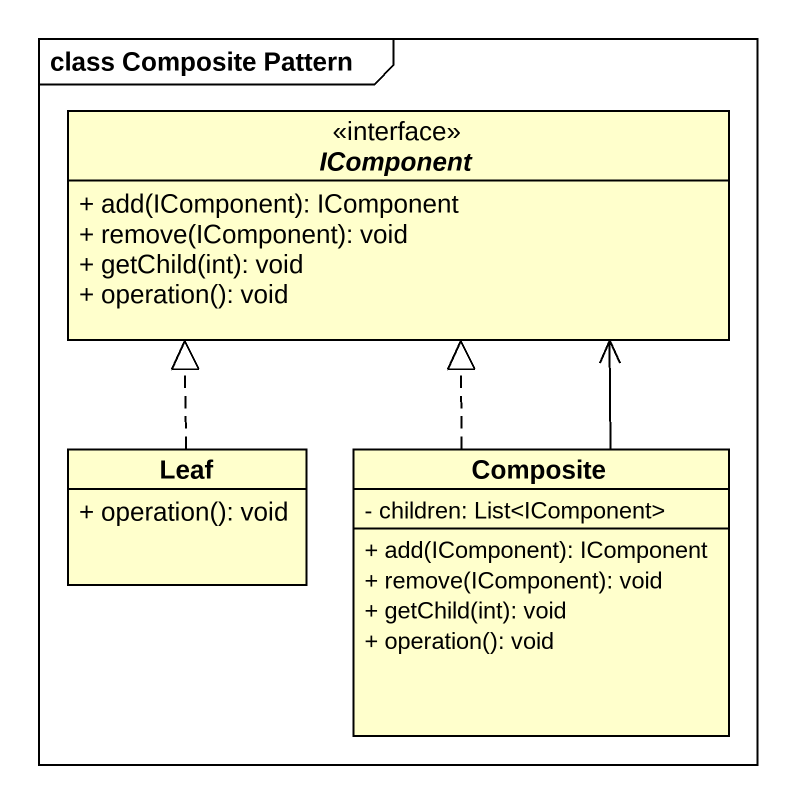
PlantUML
@startuml
mainframe class Composite Pattern
hide circle
hide empty members
skinparam classAttributeIconSize 0
interface IComponent {
  + add(IComponent): IComponent
  + remove(IComponent): void
  + getChild(int): void
  + operation(): void
}
class Leaf {
  + operation(): void
}
class Composite {
  - children: List<IComponent>
  + add(IComponent): IComponent
  + remove(IComponent): void
  + getChild(int): void
  + operation(): void
}
Leaf .up.|> IComponent
Composite .up.|> IComponent
Composite -up-> IComponent
@enduml
